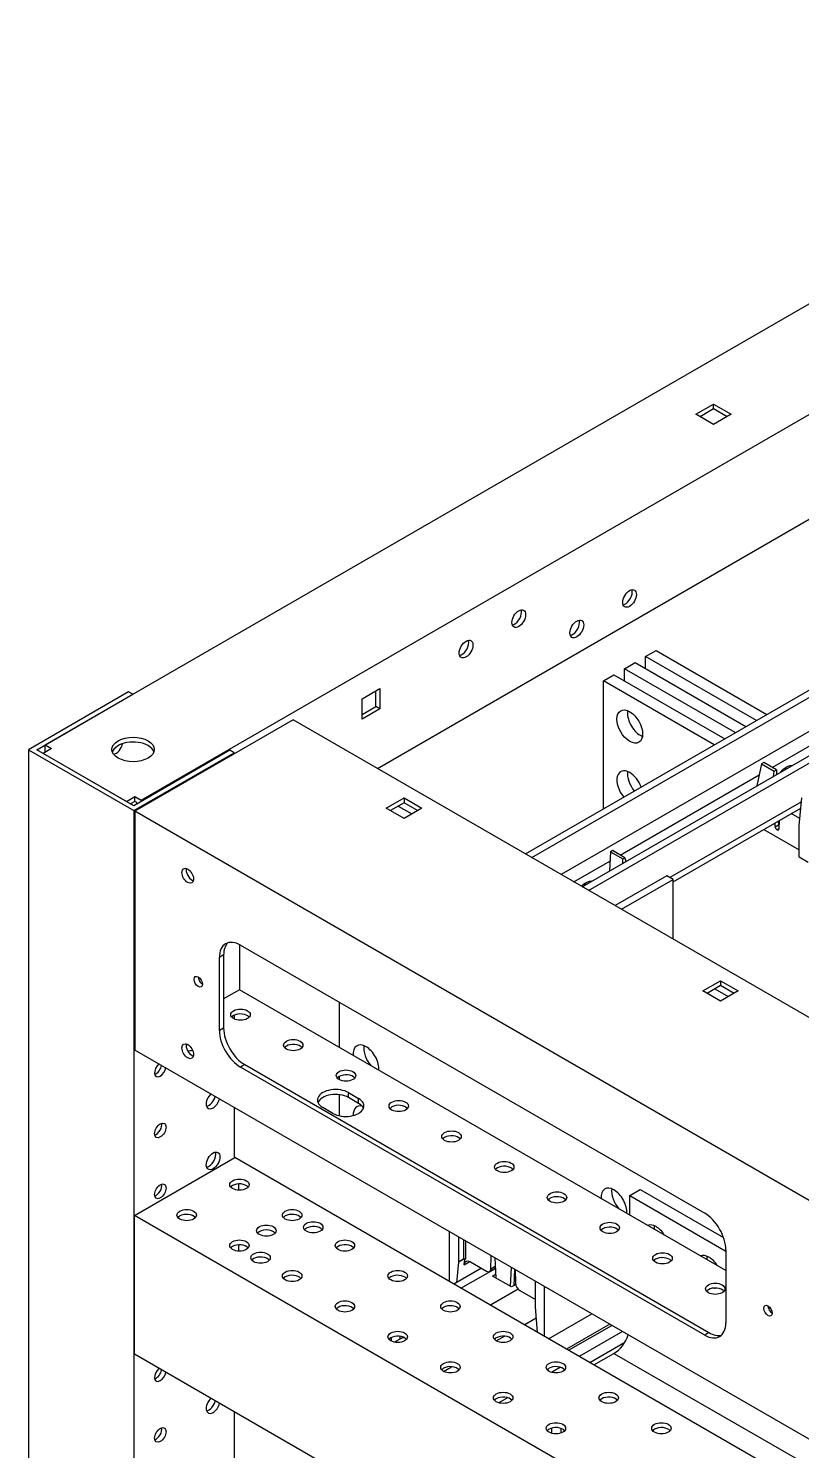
# Model space of a CAD drawing. Header units: millimetres. Extents: x -116965 to 323937, y 291661 to 566926.
# Drawn here: x -22565.2 to -22430.4, y 302345.7 to 302593.5 of the extents above; entities that cross this region are included whole.
import ezdxf

# ---------------------------------------------------------------- set-up
doc = ezdxf.new("R2010")
doc.units = ezdxf.units.MM
doc.layers.add('ALPHA', color=255, linetype='Continuous')

msp = doc.modelspace()

# ---------------------------------------------------------------- linework, layer by layer
at = {"layer": 'ALPHA'}
for p, q in [((-22562.227866, 302468.684216), (-22346.022897, 302593.510213)), ((-22545.534489, 302459.04629), (-22329.32952, 302583.872288)), ((-22504.35259, 302464.565807), (-22344.588884, 302556.805426)), ((-22478.577134, 302449.684341), (-22326.351186, 302537.572033)), ((-22477.474047, 302449.047473), (-22325.248099, 302536.935165)), ((-22324.145013, 302531.627937), (-22472.32631, 302446.075426)), ((-22468.649355, 302443.952535), (-22316.423407, 302531.840227)), ((-22467.546268, 302443.315667), (-22315.32032, 302531.203359)), ((-22448.867335, 302526.278252), (-22445.778693, 302528.06148)), ((-22445.778693, 302527.212324), (-22448.131944, 302525.853674)), ((-22445.778693, 302528.06148), (-22442.69005, 302526.278252)), ((-22445.778693, 302527.212324), (-22445.778693, 302528.06148)), ((-22443.425441, 302525.853674), (-22445.778693, 302527.212324)), ((-22445.778693, 302524.495023), (-22448.867335, 302526.278252)), ((-22442.69005, 302526.278252), (-22445.778693, 302524.495023)), ((-22457.618489, 302484.075177), (-22455.780011, 302485.136622)), ((-22455.780011, 302485.136622), (-22436.475996, 302473.991444)), ((-22461.295444, 302481.952285), (-22459.456966, 302483.013731)), ((-22459.456966, 302483.013731), (-22440.152951, 302471.868553)), ((-22457.618489, 302481.952285), (-22457.618489, 302484.075177)), ((-22438.314474, 302472.929998), (-22457.618489, 302484.075177)), ((-22464.972399, 302479.829394), (-22463.133922, 302480.89084)), ((-22463.133922, 302480.89084), (-22443.829907, 302469.745662)), ((-22461.295444, 302479.829394), (-22461.295444, 302481.952285)), ((-22441.991429, 302470.807107), (-22461.295444, 302481.952285)), ((-22547.703893, 302477.918792), (-22565.16943, 302467.83506)), ((-22563.698648, 302467.83506), (-22546.968502, 302477.494214)), ((-22546.968502, 302477.494214), (-22547.703893, 302477.918792)), ((-22506.999998, 302476.708744), (-22503.911356, 302478.491973)), ((-22504.646747, 302475.350094), (-22504.646747, 302478.067395)), ((-22503.911356, 302478.491973), (-22503.911356, 302474.925516)), ((-22464.972399, 302457.539038), (-22464.972399, 302479.829394)), ((-22445.668384, 302468.684216), (-22464.972399, 302479.829394)), ((-22506.999998, 302473.142287), (-22506.999998, 302476.708744)), ((-22506.999998, 302473.991444), (-22504.646747, 302475.350094)), ((-22503.911356, 302474.925516), (-22504.646747, 302475.350094)), ((-22519.023642, 302473.036143), (-22546.600806, 302457.11446)), ((-22298.406326, 302345.662676), (-22519.023642, 302473.036143)), ((-22503.911356, 302474.925516), (-22506.999998, 302473.142287)), ((-22435.556757, 302464.756867), (-22417.880902, 302474.962027)), ((-22565.16943, 302467.83506), (-22546.784654, 302457.220604)), ((-22565.16943, 302467.83506), (-22565.16943, 301958.341193)), ((-22546.784654, 302458.069761), (-22563.698648, 302467.83506)), ((-22561.124779, 302468.047349), (-22562.595562, 302467.198192)), ((-22562.227866, 302467.410481), (-22562.227866, 302468.684216)), ((-22562.227866, 302468.684216), (-22561.124779, 302468.047349)), ((-22530.054507, 302467.728915), (-22546.784654, 302458.069761)), ((-22529.319116, 302467.304337), (-22530.054507, 302467.728915)), ((-22548.108358, 302458.834001), (-22562.595562, 302467.198192)), ((-22546.784654, 302457.220604), (-22529.319116, 302467.304337)), ((-22529.319116, 302467.304337), (-22529.319116, 302467.092048)), ((-22437.395235, 302465.393735), (-22438.263316, 302461.521766)), ((-22437.027539, 302465.606024), (-22437.395235, 302465.393735)), ((-22437.395235, 302465.393735), (-22435.189062, 302464.12)), ((-22434.821366, 302464.332289), (-22437.027539, 302465.606024)), ((-22462.030835, 302449.472052), (-22437.832603, 302463.442907)), ((-22435.32824, 302463.190489), (-22435.189062, 302464.12)), ((-22435.189062, 302464.12), (-22434.821366, 302464.332289)), ((-22434.821366, 302464.332289), (-22434.790725, 302463.500824)), ((-22432.946119, 302464.841783), (-22433.497662, 302464.523349)), ((-22438.263316, 302461.521766), (-22438.264333, 302461.495335)), ((-22438.240935, 302461.508844), (-22438.263316, 302461.521766)), ((-22548.108358, 302458.834001), (-22546.637576, 302459.683158)), ((-22546.637576, 302458.834001), (-22547.372967, 302458.409423)), ((-22546.637576, 302459.683158), (-22545.534489, 302459.04629)), ((-22546.637576, 302458.834001), (-22546.637576, 302459.683158)), ((-22546.26988, 302458.621712), (-22546.637576, 302458.834001)), ((-22546.26988, 302458.366965), (-22546.26988, 302458.621712)), ((-22545.534489, 302459.04629), (-22545.534489, 302458.791543)), ((-22502.808269, 302457.645182), (-22499.719627, 302459.428411)), ((-22499.719627, 302455.861954), (-22502.808269, 302457.645182)), ((-22499.719627, 302458.579254), (-22502.072878, 302457.220604)), ((-22500.712404, 302458.006074), (-22498.359153, 302456.647423)), ((-22499.719627, 302459.428411), (-22499.719627, 302458.579254)), ((-22499.719627, 302459.428411), (-22496.630984, 302457.645182)), ((-22497.366375, 302457.220604), (-22499.719627, 302458.579254)), ((-22496.630984, 302457.645182), (-22499.719627, 302455.861954)), ((-22430.473798, 302458.775373), (-22453.38999, 302445.544703)), ((-22452.838447, 302444.80794), (-22430.581125, 302457.658211)), ((-22430.872776, 302454.622451), (-22430.40902, 302459.44964)), ((-22546.784654, 302457.220604), (-22546.784654, 301947.726738)), ((-22546.600806, 302457.11446), (-22546.600806, 302415.505794)), ((-22325.98349, 302329.740993), (-22546.600806, 302457.11446)), ((-22434.492198, 302455.400152), (-22434.46514, 302454.665925)), ((-22434.369775, 302455.470833), (-22434.414961, 302454.002805)), ((-22430.762913, 302455.832756), (-22432.252909, 302456.693006)), ((-22430.756123, 302455.836676), (-22430.762913, 302455.832756)), ((-22437.032951, 302453.933247), (-22430.872316, 302450.376403)), ((-22435.016683, 302454.347491), (-22435.043741, 302455.081719)), ((-22434.46514, 302454.665925), (-22435.016683, 302454.347491)), ((-22434.741172, 302453.883823), (-22434.412788, 302454.073415)), ((-22434.690565, 302453.854605), (-22434.741172, 302453.883823)), ((-22434.414619, 302454.013922), (-22434.690565, 302453.854605)), ((-22434.477651, 302455.005413), (-22434.385734, 302454.952345)), ((-22430.872316, 302454.622185), (-22430.872776, 302454.622451)), ((-22430.872316, 302449.102668), (-22430.872316, 302454.622185)), ((-22463.393966, 302450.259055), (-22463.761661, 302450.046766)), ((-22461.225119, 302449.006871), (-22463.393966, 302450.259055)), ((-22470.120137, 302444.801691), (-22463.842843, 302448.425888)), ((-22463.761661, 302450.046766), (-22463.930435, 302446.677004)), ((-22463.761661, 302450.046766), (-22461.592815, 302448.794582)), ((-22461.592815, 302448.794582), (-22461.225119, 302449.006871)), ((-22461.570223, 302448.039673), (-22461.592815, 302448.794582)), ((-22461.225119, 302449.006871), (-22461.047715, 302448.341343)), ((-22429.305933, 302448.198317), (-22430.872316, 302449.102668)), ((-22453.941534, 302445.863137), (-22462.950074, 302440.662053)), ((-22452.838447, 302445.226269), (-22453.941534, 302445.863137)), ((-22467.877194, 302444.674318), (-22468.428737, 302444.355884)), ((-22461.846987, 302440.025186), (-22452.838447, 302445.226269)), ((-22452.838447, 302434.824103), (-22452.838447, 302445.226269)), ((-22528.399878, 302433.863491), (-22528.399878, 302426.014105)), ((-22528.21603, 302433.762657), (-22447.323014, 302387.059053)), ((-22531.157594, 302432.064344), (-22531.892985, 302431.639766)), ((-22531.892985, 302418.90242), (-22531.892985, 302431.639766)), ((-22531.157594, 302432.064344), (-22531.157594, 302419.326998)), ((-22528.399878, 302426.014105), (-22531.157594, 302424.421936)), ((-22443.646059, 302377.081465), (-22528.399878, 302426.014105)), ((-22447.65394, 302425.801816), (-22444.565298, 302427.585044)), ((-22444.565298, 302424.018587), (-22447.65394, 302425.801816)), ((-22444.565298, 302426.735888), (-22446.918549, 302425.377237)), ((-22445.558076, 302426.162707), (-22443.204824, 302424.804057)), ((-22444.565298, 302427.585044), (-22444.565298, 302426.735888)), ((-22444.565298, 302427.585044), (-22441.476655, 302425.801816)), ((-22442.212046, 302425.377237), (-22444.565298, 302426.735888)), ((-22441.476655, 302425.801816), (-22444.565298, 302424.018587)), ((-22510.93434, 302415.930372), (-22510.93434, 302423.785069)), ((-22529.319116, 302421.552233), (-22529.319116, 302420.922967)), ((-22531.157594, 302419.326998), (-22531.892985, 302418.90242)), ((-22325.98349, 302288.132327), (-22546.600806, 302415.505794)), ((-22527.480639, 302412.958324), (-22528.21603, 302412.533746)), ((-22447.323014, 302365.830142), (-22528.21603, 302412.533746)), ((-22527.480639, 302412.958324), (-22446.587623, 302366.25472)), ((-22510.93434, 302410.308511), (-22510.93434, 302410.937777)), ((-22509.390019, 302407.226518), (-22509.390019, 302408.075675)), ((-22509.390019, 302408.075675), (-22507.62508, 302407.056687)), ((-22510.93434, 302404.036948), (-22510.93434, 302407.71794)), ((-22507.62508, 302406.207531), (-22509.390019, 302407.226518)), ((-22507.62508, 302406.207531), (-22507.62508, 302407.056687)), ((-22529.319116, 302405.528206), (-22529.319116, 302396.718207)), ((-22512.110966, 302404.46676), (-22513.875904, 302405.485748)), ((-22546.69273, 302386.687547), (-22529.227193, 302396.77128)), ((-22326.167338, 302279.534618), (-22529.227193, 302396.77128)), ((-22528.491801, 302391.073569), (-22528.491801, 302392.172968)), ((-22460.376205, 302390.137245), (-22458.537728, 302391.198691)), ((-22458.537728, 302391.198691), (-22444.039388, 302382.82807)), ((-22460.376205, 302386.740619), (-22460.376205, 302390.137245)), ((-22460.376205, 302390.137245), (-22443.646059, 302380.47809)), ((-22326.259262, 302259.420225), (-22546.69273, 302386.687547)), ((-22546.69273, 302362.486588), (-22546.69273, 302386.687547)), ((-22491.814173, 302375.170863), (-22491.814173, 302383.874716)), ((-22528.491801, 302380.459114), (-22528.491801, 302381.558512)), ((-22490.24779, 302382.970365), (-22490.24779, 302378.512293)), ((-22489.328551, 302382.439642), (-22489.328551, 302379.043016)), ((-22488.960855, 302379.043016), (-22488.960855, 302382.227353)), ((-22490.24733, 302378.512028), (-22490.589575, 302374.949633)), ((-22489.328551, 302379.043016), (-22490.24779, 302378.512293)), ((-22490.24779, 302378.512293), (-22490.24733, 302378.512028)), ((-22489.315095, 302379.050254), (-22490.24733, 302378.512028)), ((-22489.248063, 302378.068242), (-22489.150195, 302379.086949)), ((-22489.248063, 302378.068242), (-22488.266324, 302378.63505)), ((-22488.15102, 302378.575457), (-22485.328239, 302376.945724)), ((-22484.593296, 302377.340926), (-22484.521778, 302379.66445)), ((-22483.868752, 302379.287425), (-22483.740858, 302375.81696)), ((-22443.646059, 302380.69038), (-22443.646059, 302367.953033)), ((-22486.230241, 302377.466495), (-22491.010283, 302374.706737)), ((-22489.791847, 302374.003273), (-22483.801474, 302377.461816)), ((-22483.801967, 302377.475185), (-22484.808239, 302376.894214)), ((-22483.813608, 302377.791078), (-22484.593296, 302377.340926)), ((-22484.276414, 302376.126164), (-22483.763173, 302376.422484)), ((-22480.967155, 302374.215562), (-22484.276414, 302376.126164)), ((-22481.135016, 302374.312476), (-22481.007122, 302377.635262)), ((-22480.479558, 302377.330674), (-22480.591102, 302374.432676)), ((-22480.311358, 302375.820385), (-22480.532769, 302375.948217)), ((-22480.321995, 302376.178259), (-22480.519525, 302376.292303)), ((-22480.354095, 302377.258237), (-22480.282578, 302374.852131)), ((-22479.814096, 302373.819835), (-22484.64411, 302371.031225)), ((-22480.253659, 302374.627499), (-22480.967155, 302374.215562)), ((-22480.259674, 302374.656254), (-22480.575479, 302374.838584)), ((-22479.547635, 302373.608291), (-22476.834257, 302372.041721)), ((-22476.834257, 302370.767986), (-22476.834257, 302375.226058)), ((-22475.267874, 302374.321706), (-22475.267874, 302365.617853)), ((-22478.760982, 302367.634599), (-22476.668212, 302368.84286)), ((-22476.834257, 302370.768518), (-22476.834717, 302370.768252)), ((-22476.834717, 302370.768252), (-22476.834257, 302370.767986)), ((-22476.448253, 302366.299345), (-22476.834717, 302370.768252)), ((-22474.532483, 302365.193274), (-22466.994725, 302369.545201)), ((-22463.869313, 302367.740744), (-22471.407071, 302363.388817)), ((-22471.039375, 302363.176528), (-22463.501617, 302367.528455)), ((-22461.66314, 302366.467009), (-22469.200898, 302362.115082)), ((-22446.587623, 302366.25472), (-22447.323014, 302365.830142)), ((-22501.944184, 302365.392484), (-22501.944184, 302364.781776)), ((-22500.473402, 302365.097744), (-22501.359037, 302364.586423)), ((-22500.473402, 302365.617204), (-22500.473402, 302365.097744)), ((-22483.632947, 302364.821768), (-22482.231388, 302365.630959)), ((-22467.36242, 302361.053637), (-22461.259035, 302364.577428)), ((-22326.259262, 302235.219266), (-22546.69273, 302362.486588)), ((-22466.627029, 302360.629059), (-22463.133922, 302362.645805)), ((-22463.133922, 302362.645805), (-22417.171981, 302336.109666)), ((-22492.825335, 302359.514541), (-22491.423777, 302360.323731)), ((-22472.476209, 302360.224081), (-22474.014889, 302359.335723)), ((-22481.668597, 302354.916853), (-22483.207277, 302354.028496)), ((-22529.319116, 302352.455928), (-22529.319116, 301957.81047)), ((-22473.98094, 302348.711522), (-22473.98094, 302349.619371)), ((-22472.32631, 302348.771266), (-22472.32631, 302349.559628))]:
    msp.add_line(p, q, dxfattribs=at)
for centre, major_axis, start_param, end_param in [((-22460.412975, 302494.180138), (0.845, 1.463583), 2.3561944902, 8.6393797974), ((-22461.148366, 302494.604717), (0.845, 1.463583), 3.5917893435, 5.4977871438), ((-22461.148366, 302494.604717), (0.845, 1.463583), 5.4977871438, 5.8329886172), ((-22479.71699, 302490.677368), (0.845, 1.463583), 2.3561944902, 8.6393797974), ((-22480.452381, 302491.101946), (0.845, 1.463583), 3.5917893435, 5.4977871438), ((-22480.452381, 302491.101946), (0.845, 1.463583), 5.4977871438, 5.8329886172), ((-22469.605363, 302488.872911), (0.845, 1.463583), 2.3561944902, 8.6393797974), ((-22470.340754, 302489.297489), (0.845, 1.463583), 3.5917893435, 5.4977871438), ((-22470.340754, 302489.297489), (0.845, 1.463583), 5.4977871438, 5.8329886172), ((-22488.909378, 302485.37014), (0.845, 1.463583), 2.3561944902, 8.6393797974), ((-22489.644769, 302485.794718), (0.845, 1.463583), 3.5917893435, 5.4977871438), ((-22489.644769, 302485.794718), (0.845, 1.463583), 5.4977871438, 5.8329886172), ((-22460.376205, 302471.868553), (-1.586, 2.747033), 0.7853981634, 7.0685834706), ((-22458.537728, 302472.929998), (-1.586, 2.747033), 0.6182324985, 2.3561944902), ((-22546.931732, 302467.877517), (-3.692, 0), 2.3561944902, 8.6393797974), ((-22458.537728, 302472.929998), (-1.586, 2.747033), 2.3561944902, 2.5233601551), ((-22546.931732, 302467.028361), (-3.692, 0), 3.926990817, 6.0826591128), ((-22550.645457, 302469.00265), (0.845, 1.463583), 4.1806584906, 4.4973423241), ((-22550.645457, 302469.00265), (0.845, 1.463583), 4.1806584906, 4.4973423241), ((-22549.910066, 302468.578071), (0.845, 1.463583), 3.5682601432, 5.2319157667), ((-22546.931732, 302467.028361), (-3.692, 0), 3.342118848, 3.926990817), ((-22431.879802, 302464.226145), (-1.508, 0), 4.8150711722, 6.1805031154), ((-22460.376205, 302461.254097), (-1.586, 2.747033), 5.4977871438, 8.147997263), ((-22458.537728, 302462.315543), (-1.586, 2.747033), 0.6182324985, 1.8648119558), ((-22460.376205, 302461.254097), (-1.586, 2.747033), 4.4183733513, 5.4977871438), ((-22431.879802, 302463.589277), (-2.288, 0), 5.4977871438, 6.048268686), ((-22430.762913, 302457.106491), (-0.78, 1.351), 2.3561944902, 2.3617043931), ((-22434.741172, 302454.202256), (-0.195, 0.33775), 0.8288490588, 2.3561944902), ((-22434.690565, 302454.173038), (-0.195, 0.33775), 2.3561944902, 3.8920842319), ((-22434.189629, 302454.52069), (-0.195, 0.33775), 0.8288490588, 1.4798786113), ((-22537.408418, 302445.863137), (-0.715, 1.238416), 0.7853981634, 7.0685834706), ((-22536.673027, 302446.287715), (-0.715, 1.238416), 0.5401439777, 0.7853981634), ((-22536.673027, 302446.287715), (-0.715, 1.238416), 0.7853981634, 2.6014486759), ((-22466.810877, 302443.421812), (-2.288, 0), 5.4977871438, 5.785845281), ((-22466.810877, 302444.058679), (-1.508, 0), 4.8150711722, 6.1805031154), ((-22528.21603, 302429.516875), (-2.6, 4.503332), 5.4977871438, 7.0685834706), ((-22527.480639, 302429.941453), (-2.6, 4.503332), 0.1418970546, 0.7853981634), ((-22535.56994, 302427.393984), (-0.52, 0.900666), 0.7853981634, 7.0685834706), ((-22534.834549, 302427.818562), (-0.52, 0.900666), 0.7853981634, 2.3561944902), ((-22528.21603, 302421.662178), (-1.69, 0), 2.3561944902, 8.6393797974), ((-22528.21603, 302420.813022), (-1.69, 0), 5.4977871438, 5.8329886172), ((-22528.21603, 302420.813022), (-1.69, 0), 3.5917893435, 5.4977871438), ((-22528.21603, 302416.779528), (-2.6, 4.503332), 0.7853981634, 2.3561944902), ((-22527.480639, 302417.204107), (-2.6, 4.503332), 0.7853981634, 2.3561944902), ((-22537.408418, 302415.293505), (-0.715, 1.238416), 0.7853981634, 7.0685834706), ((-22536.673027, 302415.718083), (-0.715, 1.238416), 0.5401439777, 0.7853981634), ((-22536.673027, 302415.718083), (-0.715, 1.238416), 0.7853981634, 2.6014486759), ((-22537.408418, 302415.505794), (-1.69, 0), 4.7338598269, 4.869520722), ((-22537.408418, 302416.35495), (-1.69, 0), 1.5585621367, 2.0777960845), ((-22519.023642, 302416.35495), (-1.69, 0), 2.3561944902, 8.6393797974), ((-22519.023642, 302415.505794), (-1.69, 0), 5.4977871438, 5.8329886172), ((-22519.023642, 302415.505794), (-1.69, 0), 3.5917893435, 5.4977871438), ((-22506.338146, 302413.489047), (-1.586, 2.747033), 5.4977871438, 7.1506427468), ((-22504.499668, 302414.550493), (-1.586, 2.747033), 0.6182324985, 1.9089433179), ((-22506.338146, 302413.489047), (-1.586, 2.747033), 3.8449315408, 5.4977871438), ((-22542.18846, 302412.109168), (0.702, 1.2159), 1.0195107284, 3.926990817), ((-22542.923851, 302412.533746), (0.702, 1.2159), 3.692878252, 5.2636745788), ((-22542.18846, 302412.109168), (0.702, 1.2159), 3.926990817, 5.2636745788), ((-22509.831253, 302411.047722), (-1.69, 0), 2.3561944902, 8.6393797974), ((-22509.831253, 302410.198566), (-1.69, 0), 5.4977871438, 5.8329886172), ((-22509.831253, 302410.198566), (-1.69, 0), 3.5917893435, 5.4977871438), ((-22511.632962, 302406.780711), (-3.172, 0), 3.926990817, 7.0685834706), ((-22532.996072, 302406.80194), (0.845, 1.463583), 1.1205996369, 3.926990817), ((-22533.731463, 302407.226518), (0.845, 1.463583), 3.5917893435, 5.1625856703), ((-22532.996072, 302406.80194), (0.845, 1.463583), 3.926990817, 5.1625856703), ((-22511.632962, 302405.931555), (-3.172, 0), 3.926990817, 6.0492182714), ((-22509.868023, 302405.761724), (-3.172, 0), 0.7853981634, 3.926990817), ((-22506.338146, 302402.874592), (-1.586, 2.747033), 5.8148883434, 7.0997778583), ((-22509.868023, 302404.912567), (-3.172, 0), 3.3755596893, 3.926990817), ((-22500.638865, 302405.740495), (-1.69, 0), 2.3561944902, 8.6393797974), ((-22500.638865, 302404.891338), (-1.69, 0), 3.5917893435, 5.4977871438), ((-22500.638865, 302404.891338), (-1.69, 0), 5.4977871438, 5.8329886172), ((-22542.18846, 302401.494712), (0.702, 1.2159), 2.3561944902, 8.6393797974), ((-22542.923851, 302401.919291), (0.702, 1.2159), 3.692878252, 5.7318997087), ((-22491.446477, 302400.433267), (-1.69, 0), 2.3561944902, 8.6393797974), ((-22491.446477, 302399.58411), (-1.69, 0), 5.4977871438, 5.8329886172), ((-22491.446477, 302399.58411), (-1.69, 0), 3.5917893435, 5.4977871438), ((-22532.996072, 302396.187485), (0.845, 1.463583), 2.3561944902, 8.6393797974), ((-22533.731463, 302396.612063), (0.845, 1.463583), 3.5917893435, 5.8329886172), ((-22482.254089, 302395.126039), (-1.69, 0), 2.3561944902, 8.6393797974), ((-22482.254089, 302394.276883), (-1.69, 0), 5.4977871438, 5.8329886172), ((-22482.254089, 302394.276883), (-1.69, 0), 3.5917893435, 5.4977871438), ((-22542.18846, 302390.880257), (0.702, 1.2159), 2.3561944902, 8.6393797974), ((-22542.923851, 302391.304835), (0.702, 1.2159), 3.692878252, 5.7318997087), ((-22528.399878, 302392.047847), (-1.69, 0), 5.4977871438, 11.780972451), ((-22528.399878, 302391.198691), (-1.69, 0), 5.4977871438, 5.8329886172), ((-22528.399878, 302391.198691), (-1.69, 0), 3.5917893435, 5.4977871438), ((-22473.061701, 302389.818811), (-1.69, 0), 2.3561944902, 8.6393797974), ((-22463.133922, 302388.545077), (-1.586, 2.747033), 5.4977871438, 7.1506427468), ((-22461.295444, 302389.606522), (-1.586, 2.747033), 0.6182324985, 1.9089433179), ((-22463.133922, 302388.545077), (-1.586, 2.747033), 3.8449315408, 5.4977871438), ((-22473.061701, 302388.969655), (-1.69, 0), 5.4977871438, 5.8329886172), ((-22473.061701, 302388.969655), (-1.69, 0), 3.5917893435, 5.4977871438), ((-22537.592266, 302386.740619), (-1.69, 0), 5.4977871438, 11.780972451), ((-22537.592266, 302385.891463), (-1.69, 0), 5.4977871438, 5.8329886172), ((-22537.592266, 302385.891463), (-1.69, 0), 3.5917893435, 5.4977871438), ((-22519.207489, 302386.740619), (-1.69, 0), 5.4977871438, 11.780972451), ((-22519.207489, 302385.891463), (-1.69, 0), 5.4977871438, 5.8329886172), ((-22519.207489, 302385.891463), (-1.69, 0), 3.5917893435, 5.4977871438), ((-22447.323014, 302382.813271), (-2.6, 4.503332), 3.926990817, 5.4977871438), ((-22523.71176, 302384.033933), (-1.69, 0), 2.3561944902, 8.6393797974), ((-22523.71176, 302383.184777), (-1.69, 0), 3.5917893435, 5.8329886172), ((-22515.530534, 302384.617728), (-1.69, 0), 5.4977871438, 11.780972451), ((-22515.530534, 302383.768572), (-1.69, 0), 5.4977871438, 5.8329886172), ((-22515.530534, 302383.768572), (-1.69, 0), 3.5917893435, 5.4977871438), ((-22463.869313, 302384.511584), (-1.69, 0), 2.3561944902, 8.6393797974), ((-22463.869313, 302383.662427), (-1.69, 0), 5.4977871438, 5.8329886172), ((-22463.869313, 302383.662427), (-1.69, 0), 3.5917893435, 5.4977871438), ((-22455.780011, 302382.176403), (-1.56, 2.701999), 5.4977871438, 6.2205213916), ((-22453.941534, 302383.237849), (-1.56, 2.701999), 0.6301372461, 0.86882825), ((-22455.780011, 302382.176403), (-1.56, 2.701999), 4.775052896, 5.4977871438), ((-22528.399878, 302381.433391), (-1.69, 0), 5.4977871438, 11.780972451), ((-22528.399878, 302380.584235), (-1.69, 0), 5.4977871438, 5.8329886172), ((-22528.399878, 302380.584235), (-1.69, 0), 3.5917893435, 5.4977871438), ((-22510.015101, 302381.433391), (-1.69, 0), 5.4977871438, 11.780972451), ((-22510.015101, 302380.584235), (-1.69, 0), 5.4977871438, 5.8329886172), ((-22510.015101, 302380.584235), (-1.69, 0), 3.5917893435, 5.4977871438), ((-22524.722922, 302379.3105), (-1.69, 0), 5.4977871438, 11.780972451), ((-22524.722922, 302378.461344), (-1.69, 0), 5.4977871438, 5.8329886172), ((-22524.722922, 302378.461344), (-1.69, 0), 3.5917893435, 5.4977871438), ((-22489.144703, 302378.936871), (-0.26, 0), 5.427038432, 5.4977871438), ((-22489.144703, 302378.936871), (-0.26, 0), 3.926990817, 5.427038432), ((-22488.15102, 302377.301722), (-0.78, 1.351), 5.4977871438, 6.9638637155), ((-22454.676925, 302379.204356), (-1.69, 0), 2.3561944902, 8.6393797974), ((-22454.676925, 302378.355199), (-1.69, 0), 5.4977871438, 5.8329886172), ((-22454.676925, 302378.355199), (-1.69, 0), 3.5917893435, 5.4977871438), ((-22455.780011, 302382.176403), (-1.56, 2.701999), 2.8157657376, 2.861430972), ((-22446.587623, 302376.869176), (-1.56, 2.701999), 5.4977871438, 6.2205213916), ((-22444.749145, 302377.930621), (-1.56, 2.701999), 0.6301372461, 0.86882825), ((-22446.587623, 302376.869176), (-1.56, 2.701999), 4.775052896, 5.4977871438), ((-22519.207489, 302376.126164), (-1.69, 0), 5.4977871438, 11.780972451), ((-22519.207489, 302375.277007), (-1.69, 0), 5.4977871438, 5.8329886172), ((-22519.207489, 302375.277007), (-1.69, 0), 3.5917893435, 5.4977871438), ((-22500.822713, 302376.126164), (-1.69, 0), 5.4977871438, 11.780972451), ((-22500.822713, 302375.277007), (-1.69, 0), 5.4977871438, 5.8329886172), ((-22500.822713, 302375.277007), (-1.69, 0), 3.5917893435, 5.4977871438), ((-22485.328239, 302377.79488), (-0.52, 0.900666), 2.3561944902, 3.8920842319), ((-22479.547635, 302374.457447), (-0.52, 0.900666), 0.8203047484, 2.3561944902), ((-22445.484536, 302373.897128), (-1.69, 0), 2.3561944902, 8.6393797974), ((-22445.484536, 302373.047972), (-1.69, 0), 5.4977871438, 5.8329886172), ((-22445.484536, 302373.047972), (-1.69, 0), 3.5917893435, 5.4977871438), ((-22446.587623, 302376.869176), (-1.56, 2.701999), 2.8157657376, 2.861430972), ((-22510.015101, 302370.818936), (-1.69, 0), 5.4977871438, 11.780972451), ((-22510.015101, 302369.969779), (-1.69, 0), 3.5917893435, 5.4977871438), ((-22491.630325, 302370.818936), (-1.69, 0), 5.4977871438, 11.780972451), ((-22491.630325, 302369.969779), (-1.69, 0), 3.5917893435, 5.4977871438), ((-22436.292148, 302370.075924), (-0.52, 0.900666), 0.7853981634, 7.0685834706), ((-22435.556757, 302370.500502), (-0.52, 0.900666), 0.7853981634, 2.3561944902), ((-22510.015101, 302369.969779), (-1.69, 0), 5.4977871438, 5.8329886172), ((-22491.630325, 302369.969779), (-1.69, 0), 5.4977871438, 5.8329886172), ((-22500.822713, 302365.511708), (-1.69, 0), 5.4977871438, 11.780972451), ((-22482.437937, 302365.511708), (-1.69, 0), 5.4977871438, 11.780972451), ((-22447.323014, 302370.075924), (-2.6, 4.503332), 2.3561944902, 3.926990817), ((-22446.587623, 302370.500502), (-2.6, 4.503332), 2.3561944902, 2.999695599), ((-22500.822713, 302364.662552), (-1.69, 0), 5.4977871438, 5.8329886172), ((-22500.822713, 302364.662552), (-1.69, 0), 3.5917893435, 5.4977871438), ((-22499.168083, 302364.344118), (-1.846, 0), 4.9826991464, 5.4977871438), ((-22482.437937, 302364.662552), (-1.69, 0), 5.4977871438, 5.8329886172), ((-22482.437937, 302364.662552), (-1.69, 0), 3.5917893435, 5.4977871438), ((-22463.133922, 302365.830142), (1.95, 3.377499), 3.926990817, 5.0486747211), ((-22491.630325, 302360.20448), (-1.69, 0), 5.4977871438, 11.780972451), ((-22473.245549, 302360.20448), (-1.69, 0), 5.4977871438, 11.780972451), ((-22542.18846, 302359.03689), (0.702, 1.2159), 1.0195107284, 3.926990817), ((-22542.923851, 302359.461468), (0.702, 1.2159), 3.692878252, 5.2636745788), ((-22542.18846, 302359.03689), (0.702, 1.2159), 3.926990817, 5.2636745788), ((-22491.630325, 302359.355324), (-1.69, 0), 5.4977871438, 5.8329886172), ((-22491.630325, 302359.355324), (-1.69, 0), 3.5917893435, 5.4977871438), ((-22473.245549, 302359.355324), (-1.69, 0), 5.4977871438, 5.8329886172), ((-22473.245549, 302359.355324), (-1.69, 0), 3.5917893435, 5.4977871438), ((-22532.996072, 302353.729662), (0.845, 1.463583), 1.1205996369, 3.926990817), ((-22533.731463, 302354.154241), (0.845, 1.463583), 3.5917893435, 5.1625856703), ((-22532.996072, 302353.729662), (0.845, 1.463583), 3.926990817, 5.1625856703), ((-22482.437937, 302354.897253), (-1.69, 0), 5.4977871438, 11.780972451), ((-22482.437937, 302354.048096), (-1.69, 0), 5.4977871438, 5.8329886172), ((-22482.437937, 302354.048096), (-1.69, 0), 3.5917893435, 5.4977871438), ((-22464.05316, 302354.897253), (-1.69, 0), 5.4977871438, 11.780972451), ((-22464.05316, 302354.048096), (-1.69, 0), 5.4977871438, 5.8329886172), ((-22464.05316, 302354.048096), (-1.69, 0), 3.5917893435, 5.4977871438), ((-22542.18846, 302348.422435), (0.702, 1.2159), 2.3561944902, 8.6393797974), ((-22542.923851, 302348.847013), (0.702, 1.2159), 3.692878252, 5.7318997087), ((-22473.245549, 302349.590025), (-1.69, 0), 5.4977871438, 11.780972451), ((-22473.245549, 302348.740868), (-1.69, 0), 5.4977871438, 5.8329886172), ((-22473.245549, 302348.740868), (-1.69, 0), 3.5917893435, 5.4977871438), ((-22454.860772, 302349.590025), (-1.69, 0), 5.4977871438, 11.780972451), ((-22454.860772, 302348.740868), (-1.69, 0), 5.4977871438, 5.8329886172), ((-22454.860772, 302348.740868), (-1.69, 0), 3.5917893435, 5.4977871438)]:
    msp.add_ellipse(centre, major_axis=major_axis, ratio=0.5773502692, start_param=start_param, end_param=end_param, dxfattribs=at)

doc.saveas('drawing.dxf')
